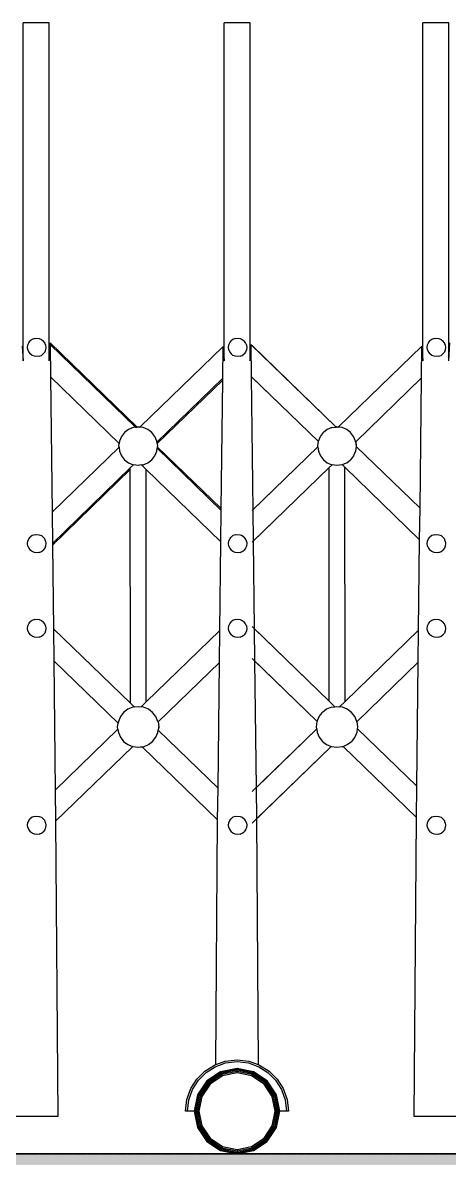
# Model space of a CAD drawing. Extents: x -202236 to 1002404, y -663931 to 1550022.
# Drawn here: x -60052 to -59493, y -351726 to -350237 of the extents above; entities that cross this region are included whole.
import ezdxf

# ---------------------------------------------------------------- set-up
doc = ezdxf.new("R2010")
doc.units = 0
doc.linetypes.add('DOTE', pattern=[2.42, 2, -0.2, 0.02, -0.2])
doc.layers.add('A-AXIS-DOTE', color=14, linetype='DOTE')
doc.layers.add('A-SFCE', color=30, linetype='Continuous')

msp = doc.modelspace()

# ---------------------------------------------------------------- hatches: boundary and pattern name
h = msp.add_hatch()
h.set_pattern_fill('混凝土', color=8, scale=15, angle=-21.69758, style=0, double=1)
h.set_pattern_definition([(50, (-68561.18, -351851.65), (107.589, -9.4128), [11.25, -123.75]), (355, (-68561.18, -351851.65), (-20.8127, 112.8288), [9, -99]), (100.4514, (-68552.21, -351852.44), (86.7764, 103.4159), [9.561, -105.1713]), (46.1842, (-68561.18, -351821.65), (160.0862, -24.8279), [16.875, -185.625]), (96.6356, (-68547.84, -351823.72), (140.1994, 146.1177), [14.3415, -157.757]), (351.1842, (-68561.18, -351821.65), (140.1993, 146.1178), [13.5, -148.5]), (21, (-68546.18, -351829.15), (89.53606, -60.39283), [11.25, -123.75]), (326, (-68546.18, -351829.15), (36.4973, 108.7725), [9, -99]), (71.4514, (-68538.72, -351834.18), (126.0334, 48.3796), [9.561, -105.1713]), (37.5, (-68561.177, -351851.65), (1.82398, 49.93408), [0, -97.8, 0, -100.5, 0, -99.375]), (7.5, (-68561.18, -351851.65), (39.46043, 59.16176), [0, -57.3, 0, -95.55, 0, -37.875]), (327.5, (-68594.627, -351851.65), (80.07337, -3.38323), [0, -37.5, 0, -117, 0, -155.25]), (317.5, (-68609.63, -351851.65), (87.47793, 15.01575), [0, -48.75, 0, -77.7, 0, -110.25])])
h.paths.add_polyline_path([(-55555.67, -351920.63), (-55555.67, -351720.63), (-70458.23, -351720.63), (-70458.23, -351920.63)])

# ---------------------------------------------------------------- linework, layer by layer
at = {"color": 250}
for p, q in [((-60017.48, -350237.03), (-60051.57, -350237.03)), ((-60051.57, -350680.35), (-60051.57, -350237.03)), ((-60017.48, -350680.35), (-60017.48, -350237.03)), ((-59754.11, -350237.03), (-59788.2, -350237.03)), ((-59788.2, -350680.35), (-59788.2, -350237.03)), ((-59754.11, -350680.35), (-59754.11, -350237.03)), ((-59493.37, -350237.03), (-59527.46, -350237.03)), ((-59527.46, -350680.35), (-59527.46, -350237.03)), ((-59493.37, -350680.35), (-59493.37, -350237.03)), ((-60044.11, -350656.84), (-60042.23, -350654.41)), ((-60039.8, -350652.53), (-60042.23, -350654.41)), ((-60036.93, -350651.31), (-60039.8, -350652.53)), ((-60036.93, -350651.31), (-60033.73, -350650.88)), ((-60033.73, -350650.88), (-60030.54, -350651.31)), ((-60030.54, -350651.31), (-60027.67, -350652.53)), ((-60027.67, -350652.53), (-60025.23, -350654.41)), ((-60023.35, -350656.84), (-60025.23, -350654.41)), ((-59780.74, -350656.84), (-59778.86, -350654.41)), ((-59776.43, -350652.53), (-59778.86, -350654.41)), ((-59773.56, -350651.31), (-59776.43, -350652.53)), ((-59773.56, -350651.31), (-59770.36, -350650.88)), ((-59770.36, -350650.88), (-59767.17, -350651.31)), ((-59767.17, -350651.31), (-59764.3, -350652.53)), ((-59764.3, -350652.53), (-59761.86, -350654.41)), ((-59759.98, -350656.84), (-59761.86, -350654.41)), ((-59520.01, -350656.84), (-59518.12, -350654.41)), ((-59515.69, -350652.53), (-59518.12, -350654.41)), ((-59512.82, -350651.31), (-59515.69, -350652.53)), ((-59512.82, -350651.31), (-59509.62, -350650.88)), ((-59509.62, -350650.88), (-59506.43, -350651.31)), ((-59506.43, -350651.31), (-59503.56, -350652.53)), ((-59503.56, -350652.53), (-59501.12, -350654.41)), ((-59499.24, -350656.84), (-59501.12, -350654.41)), ((-60052.81, -350661.12), (-60051.57, -350680.35)), ((-60045.76, -350662.91), (-60045.33, -350659.71)), ((-60045.33, -350666.1), (-60045.76, -350662.91)), ((-60045.33, -350659.71), (-60044.11, -350656.84)), ((-60045.33, -350666.1), (-60044.11, -350668.98)), ((-60044.11, -350668.98), (-60042.23, -350671.41)), ((-60023.35, -350668.98), (-60025.23, -350671.41)), ((-60022.14, -350659.71), (-60023.35, -350656.84)), ((-60022.14, -350666.1), (-60023.35, -350668.98)), ((-60022.14, -350659.71), (-60021.71, -350662.91)), ((-60021.71, -350662.91), (-60022.14, -350666.1)), ((-60017.48, -350680.35), (-60016.29, -350656.87)), ((-60016.29, -350656.87), (-59902.66, -350766.97)), ((-60016.29, -350656.87), (-60016.26, -350659.22)), ((-60016.26, -350659.22), (-59904.33, -350767.68)), ((-60016.26, -350659.22), (-60015.78, -350701.43)), ((-59898.31, -350767.05), (-59789.45, -350661.54)), ((-59789.93, -350703.41), (-59789.45, -350661.54)), ((-59789.45, -350661.54), (-59788.2, -350680.35)), ((-59782.39, -350662.91), (-59781.96, -350659.71)), ((-59781.96, -350666.1), (-59782.39, -350662.91)), ((-59781.96, -350659.71), (-59780.74, -350656.84)), ((-59781.96, -350666.1), (-59780.74, -350668.98)), ((-59780.74, -350668.98), (-59778.86, -350671.41)), ((-59759.98, -350668.98), (-59761.86, -350671.41)), ((-59758.77, -350659.71), (-59759.98, -350656.84)), ((-59758.77, -350666.1), (-59759.98, -350668.98)), ((-59758.77, -350659.71), (-59758.34, -350662.91)), ((-59758.34, -350662.91), (-59758.77, -350666.1)), ((-59754.11, -350680.35), (-59752.89, -350658.93)), ((-59752.89, -350658.93), (-59641.46, -350766.91)), ((-59752.89, -350658.93), (-59752.41, -350701.14)), ((-59751.29, -350660.48), (-59641.46, -350766.91)), ((-59637.94, -350767), (-59528.71, -350661.12)), ((-59637.94, -350767), (-59528.71, -350661.12)), ((-59529.19, -350702.99), (-59528.71, -350661.12)), ((-59528.71, -350661.12), (-59527.46, -350680.35)), ((-59521.65, -350662.91), (-59521.22, -350659.71)), ((-59521.22, -350666.1), (-59521.65, -350662.91)), ((-59521.22, -350659.71), (-59520.01, -350656.84)), ((-59521.22, -350666.1), (-59520.01, -350668.98)), ((-59520.01, -350668.98), (-59518.12, -350671.41)), ((-59499.24, -350668.98), (-59501.12, -350671.41)), ((-59498.03, -350659.71), (-59499.24, -350656.84)), ((-59498.03, -350666.1), (-59499.24, -350668.98)), ((-59498.03, -350659.71), (-59497.6, -350662.91)), ((-59497.6, -350662.91), (-59498.03, -350666.1)), ((-59493.37, -350680.35), (-59492.18, -350656.87)), ((-60039.8, -350673.29), (-60042.23, -350671.41)), ((-60036.93, -350674.5), (-60039.8, -350673.29)), ((-60033.73, -350674.93), (-60036.93, -350674.5)), ((-60030.54, -350674.5), (-60033.73, -350674.93)), ((-60030.54, -350674.5), (-60027.67, -350673.29)), ((-60027.67, -350673.29), (-60025.23, -350671.41)), ((-59776.43, -350673.29), (-59778.86, -350671.41)), ((-59773.56, -350674.5), (-59776.43, -350673.29)), ((-59770.36, -350674.93), (-59773.56, -350674.5)), ((-59767.17, -350674.5), (-59770.36, -350674.93)), ((-59767.17, -350674.5), (-59764.3, -350673.29)), ((-59764.3, -350673.29), (-59761.86, -350671.41)), ((-59515.69, -350673.29), (-59518.12, -350671.41)), ((-59512.82, -350674.5), (-59515.69, -350673.29)), ((-59509.62, -350674.93), (-59512.82, -350674.5)), ((-59506.43, -350674.5), (-59509.62, -350674.93)), ((-59506.43, -350674.5), (-59503.56, -350673.29)), ((-59503.56, -350673.29), (-59501.12, -350671.41)), ((-59925.58, -350788.83), (-60015.78, -350701.43)), ((-60015.78, -350701.43), (-60013.74, -350878.94)), ((-59789.93, -350703.41), (-59876.3, -350787.13)), ((-59789.96, -350705.76), (-59875.96, -350789.12)), ((-59791.89, -350874.31), (-59789.96, -350705.76)), ((-59789.96, -350705.76), (-59789.93, -350703.41)), ((-59664.51, -350786.32), (-59752.41, -350701.14)), ((-59752.41, -350701.14), (-59750.41, -350876.01)), ((-59664.51, -350786.32), (-59751.29, -350702.22)), ((-59529.19, -350702.99), (-59615.55, -350786.7)), ((-59529.19, -350702.99), (-59615.55, -350786.7)), ((-59531.14, -350873.8), (-59529.19, -350702.99)), ((-59918.62, -350774.59), (-59922.57, -350779.69)), ((-59913.52, -350770.65), (-59918.62, -350774.59)), ((-59907.5, -350768.1), (-59913.52, -350770.65)), ((-59904.33, -350767.68), (-59907.5, -350768.1)), ((-59904.33, -350767.68), (-59902.23, -350767.39)), ((-59902.66, -350766.97), (-59900.79, -350766.72)), ((-59902.23, -350767.39), (-59902.66, -350766.97)), ((-59902.23, -350767.39), (-59900.8, -350767.2)), ((-59900.8, -350767.2), (-59898.74, -350767.48)), ((-59900.79, -350766.72), (-59898.31, -350767.05)), ((-59898.74, -350767.48), (-59898.31, -350767.05)), ((-59894.1, -350768.1), (-59898.74, -350767.48)), ((-59888.08, -350770.65), (-59894.1, -350768.1)), ((-59882.98, -350774.59), (-59888.08, -350770.65)), ((-59879.04, -350779.69), (-59882.98, -350774.59)), ((-59661.83, -350779.69), (-59657.89, -350774.59)), ((-59661.83, -350779.69), (-59657.89, -350774.59)), ((-59652.78, -350770.65), (-59657.89, -350774.59)), ((-59652.78, -350770.65), (-59657.89, -350774.59)), ((-59646.76, -350768.1), (-59652.78, -350770.65)), ((-59646.76, -350768.1), (-59652.78, -350770.65)), ((-59646.76, -350768.1), (-59641.02, -350767.33)), ((-59646.76, -350768.1), (-59641.02, -350767.33)), ((-59641.46, -350766.91), (-59640.05, -350766.72)), ((-59641.46, -350766.91), (-59640.05, -350766.72)), ((-59641.46, -350766.91), (-59641.02, -350767.33)), ((-59641.46, -350766.91), (-59641.02, -350767.33)), ((-59641.02, -350767.33), (-59640.06, -350767.2)), ((-59641.02, -350767.33), (-59640.06, -350767.2)), ((-59640.06, -350767.2), (-59638.38, -350767.43)), ((-59640.06, -350767.2), (-59638.38, -350767.43)), ((-59640.05, -350766.72), (-59637.94, -350767)), ((-59640.05, -350766.72), (-59637.94, -350767)), ((-59638.38, -350767.43), (-59637.94, -350767)), ((-59638.38, -350767.43), (-59637.94, -350767)), ((-59633.37, -350768.1), (-59638.38, -350767.43)), ((-59633.37, -350768.1), (-59638.38, -350767.43)), ((-59627.34, -350770.65), (-59633.37, -350768.1)), ((-59627.34, -350770.65), (-59633.37, -350768.1)), ((-59622.24, -350774.59), (-59627.34, -350770.65)), ((-59622.24, -350774.59), (-59627.34, -350770.65)), ((-59618.3, -350779.69), (-59622.24, -350774.59)), ((-59618.3, -350779.69), (-59622.24, -350774.59)), ((-59926, -350791.93), (-59925.58, -350788.83)), ((-59925.97, -350792.13), (-59925.54, -350788.87)), ((-59925.54, -350788.87), (-59925.58, -350788.83)), ((-59925.11, -350785.71), (-59925.54, -350788.87)), ((-59922.57, -350779.69), (-59925.11, -350785.71)), ((-59876.49, -350785.71), (-59879.04, -350779.69)), ((-59876.3, -350787.13), (-59876.49, -350785.71)), ((-59876.3, -350787.13), (-59876.03, -350789.19)), ((-59876.03, -350789.19), (-59875.96, -350789.12)), ((-59876.03, -350789.19), (-59875.62, -350792.21)), ((-59875.96, -350789.12), (-59875.58, -350791.93)), ((-59665.26, -350791.93), (-59664.51, -350786.32)), ((-59665.26, -350791.93), (-59664.51, -350786.32)), ((-59665.24, -350792.13), (-59664.46, -350786.36)), ((-59665.24, -350792.13), (-59664.46, -350786.36)), ((-59664.46, -350786.36), (-59664.51, -350786.32)), ((-59664.46, -350786.36), (-59664.51, -350786.32)), ((-59664.46, -350786.36), (-59664.37, -350785.71)), ((-59664.46, -350786.36), (-59664.37, -350785.71)), ((-59664.37, -350785.71), (-59661.83, -350779.69)), ((-59664.37, -350785.71), (-59661.83, -350779.69)), ((-59615.75, -350785.71), (-59618.3, -350779.69)), ((-59615.75, -350785.71), (-59618.3, -350779.69)), ((-59615.61, -350786.76), (-59615.75, -350785.71)), ((-59615.61, -350786.76), (-59615.75, -350785.71)), ((-59615.55, -350786.7), (-59615.61, -350786.76)), ((-59615.55, -350786.7), (-59615.61, -350786.76)), ((-59615.61, -350786.76), (-59614.88, -350792.21)), ((-59615.61, -350786.76), (-59614.88, -350792.21)), ((-59615.55, -350786.7), (-59614.84, -350791.93)), ((-59615.55, -350786.7), (-59614.84, -350791.93)), ((-60013.74, -350878.94), (-59925.83, -350793.74)), ((-59926.01, -350792.41), (-59925.97, -350792.13)), ((-59925.83, -350793.74), (-59926.01, -350792.41)), ((-59925.97, -350792.13), (-59926, -350791.93)), ((-59925.83, -350793.74), (-59925.11, -350799.11)), ((-59925.11, -350799.11), (-59922.57, -350805.13)), ((-59879.04, -350805.13), (-59876.49, -350799.11)), ((-59876.49, -350799.11), (-59875.96, -350795.17)), ((-59875.69, -350793.11), (-59875.96, -350795.17)), ((-59875.96, -350795.17), (-59791.91, -350876.61)), ((-59875.59, -350792.41), (-59875.69, -350793.11)), ((-59875.69, -350793.11), (-59791.89, -350874.31)), ((-59875.58, -350791.93), (-59875.62, -350792.21)), ((-59875.62, -350792.21), (-59875.59, -350792.41)), ((-59751.29, -350876.87), (-59665.14, -350793.37)), ((-59750.41, -350876.01), (-59665.14, -350793.37)), ((-59665.27, -350792.41), (-59665.24, -350792.13)), ((-59665.27, -350792.41), (-59665.24, -350792.13)), ((-59665.14, -350793.37), (-59665.27, -350792.41)), ((-59665.14, -350793.37), (-59665.27, -350792.41)), ((-59665.24, -350792.13), (-59665.26, -350791.93)), ((-59665.24, -350792.13), (-59665.26, -350791.93)), ((-59665.14, -350793.37), (-59664.37, -350799.11)), ((-59665.14, -350793.37), (-59664.37, -350799.11)), ((-59664.37, -350799.11), (-59661.83, -350805.13)), ((-59664.37, -350799.11), (-59661.83, -350805.13)), ((-59615.75, -350799.11), (-59618.3, -350805.13)), ((-59615.75, -350799.11), (-59618.3, -350805.13)), ((-59614.89, -350792.66), (-59615.75, -350799.11)), ((-59614.89, -350792.66), (-59615.75, -350799.11)), ((-59614.85, -350792.41), (-59614.89, -350792.66)), ((-59614.85, -350792.41), (-59614.89, -350792.66)), ((-59614.89, -350792.66), (-59531.14, -350873.8)), ((-59614.89, -350792.66), (-59531.14, -350873.8)), ((-59614.84, -350791.93), (-59614.88, -350792.21)), ((-59614.84, -350791.93), (-59614.88, -350792.21)), ((-59614.88, -350792.21), (-59614.85, -350792.41)), ((-59614.88, -350792.21), (-59614.85, -350792.41)), ((-59922.57, -350805.13), (-59918.62, -350810.23)), ((-59918.62, -350810.23), (-59913.52, -350814.18)), ((-59913.52, -350814.18), (-59907.5, -350816.72)), ((-59906.91, -350816.8), (-59911.14, -350820.9)), ((-59907.5, -350816.72), (-59906.91, -350816.8)), ((-59900.8, -350817.62), (-59906.91, -350816.8)), ((-59896.47, -350817.04), (-59900.8, -350817.62)), ((-59896.47, -350817.04), (-59894.1, -350816.72)), ((-59890.32, -350823), (-59896.47, -350817.04)), ((-59894.1, -350816.72), (-59888.08, -350814.18)), ((-59888.08, -350814.18), (-59882.98, -350810.23)), ((-59882.98, -350810.23), (-59879.04, -350805.13)), ((-59661.83, -350805.13), (-59657.89, -350810.23)), ((-59661.83, -350805.13), (-59657.89, -350810.23)), ((-59657.89, -350810.23), (-59652.78, -350814.18)), ((-59657.89, -350810.23), (-59652.78, -350814.18)), ((-59652.78, -350814.18), (-59646.76, -350816.72)), ((-59652.78, -350814.18), (-59646.76, -350816.72)), ((-59646.55, -350816.75), (-59650.41, -350820.49)), ((-59646.55, -350816.75), (-59650.41, -350820.49)), ((-59646.76, -350816.72), (-59646.55, -350816.75)), ((-59646.76, -350816.72), (-59646.55, -350816.75)), ((-59640.06, -350817.62), (-59646.55, -350816.75)), ((-59640.06, -350817.62), (-59646.55, -350816.75)), ((-59633.37, -350816.72), (-59640.06, -350817.62)), ((-59633.37, -350816.72), (-59640.06, -350817.62)), ((-59633.37, -350816.72), (-59633.2, -350816.65)), ((-59633.37, -350816.72), (-59633.2, -350816.65)), ((-59633.2, -350816.65), (-59627.34, -350814.18)), ((-59633.2, -350816.65), (-59627.34, -350814.18)), ((-59629.58, -350820.16), (-59633.2, -350816.65)), ((-59629.58, -350820.16), (-59633.2, -350816.65)), ((-59627.34, -350814.18), (-59622.24, -350810.23)), ((-59627.34, -350814.18), (-59622.24, -350810.23)), ((-59618.3, -350805.13), (-59622.24, -350810.23)), ((-59618.3, -350805.13), (-59622.24, -350810.23)), ((-59911.14, -350820.9), (-60013.27, -350919.89)), ((-59911.14, -350823.23), (-60013.25, -350922.2)), ((-59911.14, -350823.23), (-59911.14, -350820.9)), ((-59911.05, -351129.65), (-59911.14, -350823.23)), ((-59890.23, -351127.71), (-59890.32, -350823)), ((-59792.39, -350917.9), (-59890.32, -350823)), ((-59650.41, -350820.49), (-59751.29, -350918.27)), ((-59650.41, -350820.49), (-59749.94, -350916.96)), ((-59650.31, -351126.81), (-59650.41, -350820.49)), ((-59650.31, -351126.81), (-59650.41, -350820.49)), ((-59531.62, -350915.09), (-59629.58, -350820.16)), ((-59629.49, -351127.29), (-59629.58, -350820.16)), ((-59531.62, -350915.09), (-59629.58, -350820.16)), ((-59629.49, -351127.29), (-59629.58, -350820.16)), ((-60013.74, -350878.94), (-60013.27, -350919.89)), ((-59792.39, -350917.9), (-59791.91, -350876.61)), ((-59791.91, -350876.61), (-59791.89, -350874.31)), ((-59750.41, -350876.01), (-59749.94, -350916.96)), ((-59531.62, -350915.09), (-59531.14, -350873.8)), ((-60036.93, -350908.57), (-60039.8, -350909.78)), ((-60036.93, -350908.57), (-60033.73, -350908.14)), ((-60033.73, -350908.14), (-60030.54, -350908.57)), ((-60030.54, -350908.57), (-60027.67, -350909.78)), ((-59773.56, -350908.57), (-59776.43, -350909.78)), ((-59773.56, -350908.57), (-59770.36, -350908.14)), ((-59770.36, -350908.14), (-59767.17, -350908.57)), ((-59767.17, -350908.57), (-59764.3, -350909.78)), ((-59512.82, -350908.57), (-59515.69, -350909.78)), ((-59512.82, -350908.57), (-59509.62, -350908.14)), ((-59509.62, -350908.14), (-59506.43, -350908.57)), ((-59506.43, -350908.57), (-59503.56, -350909.78)), ((-60045.76, -350920.16), (-60045.33, -350916.97)), ((-60045.33, -350923.36), (-60045.76, -350920.16)), ((-60045.33, -350916.97), (-60044.11, -350914.09)), ((-60045.33, -350923.36), (-60044.11, -350926.23)), ((-60044.11, -350914.09), (-60042.23, -350911.66)), ((-60039.8, -350909.78), (-60042.23, -350911.66)), ((-60027.67, -350909.78), (-60025.23, -350911.66)), ((-60023.35, -350914.09), (-60025.23, -350911.66)), ((-60022.14, -350916.97), (-60023.35, -350914.09)), ((-60022.14, -350923.36), (-60023.35, -350926.23)), ((-60022.14, -350916.97), (-60021.71, -350920.16)), ((-60021.71, -350920.16), (-60022.14, -350923.36)), ((-60013.27, -350919.89), (-60013.25, -350922.2)), ((-60013.25, -350922.2), (-60011.99, -351031.84)), ((-59793.72, -351034.17), (-59792.39, -350917.9)), ((-59782.39, -350920.16), (-59781.96, -350916.97)), ((-59781.96, -350923.36), (-59782.39, -350920.16)), ((-59781.96, -350916.97), (-59780.74, -350914.09)), ((-59781.96, -350923.36), (-59780.74, -350926.23)), ((-59780.74, -350914.09), (-59778.86, -350911.66)), ((-59776.43, -350909.78), (-59778.86, -350911.66)), ((-59764.3, -350909.78), (-59761.86, -350911.66)), ((-59759.98, -350914.09), (-59761.86, -350911.66)), ((-59758.77, -350916.97), (-59759.98, -350914.09)), ((-59758.77, -350923.36), (-59759.98, -350926.23)), ((-59758.77, -350916.97), (-59758.34, -350920.16)), ((-59758.34, -350920.16), (-59758.77, -350923.36)), ((-59749.94, -350916.96), (-59748.62, -351031.55)), ((-59532.98, -351033.75), (-59531.62, -350915.09)), ((-59521.65, -350920.16), (-59521.22, -350916.97)), ((-59521.22, -350923.36), (-59521.65, -350920.16)), ((-59521.22, -350916.97), (-59520.01, -350914.09)), ((-59521.22, -350923.36), (-59520.01, -350926.23)), ((-59520.01, -350914.09), (-59518.12, -350911.66)), ((-59515.69, -350909.78), (-59518.12, -350911.66)), ((-59503.56, -350909.78), (-59501.12, -350911.66)), ((-59499.24, -350914.09), (-59501.12, -350911.66)), ((-59498.03, -350916.97), (-59499.24, -350914.09)), ((-59498.03, -350923.36), (-59499.24, -350926.23)), ((-59498.03, -350916.97), (-59497.6, -350920.16)), ((-59497.6, -350920.16), (-59498.03, -350923.36)), ((-60044.11, -350926.23), (-60042.23, -350928.66)), ((-60039.8, -350930.54), (-60042.23, -350928.66)), ((-60036.93, -350931.76), (-60039.8, -350930.54)), ((-60033.73, -350932.19), (-60036.93, -350931.76)), ((-60030.54, -350931.76), (-60033.73, -350932.19)), ((-60030.54, -350931.76), (-60027.67, -350930.54)), ((-60027.67, -350930.54), (-60025.23, -350928.66)), ((-60023.35, -350926.23), (-60025.23, -350928.66)), ((-59780.74, -350926.23), (-59778.86, -350928.66)), ((-59776.43, -350930.54), (-59778.86, -350928.66)), ((-59773.56, -350931.76), (-59776.43, -350930.54)), ((-59770.36, -350932.19), (-59773.56, -350931.76)), ((-59767.17, -350931.76), (-59770.36, -350932.19)), ((-59767.17, -350931.76), (-59764.3, -350930.54)), ((-59764.3, -350930.54), (-59761.86, -350928.66)), ((-59759.98, -350926.23), (-59761.86, -350928.66)), ((-59520.01, -350926.23), (-59518.12, -350928.66)), ((-59515.69, -350930.54), (-59518.12, -350928.66)), ((-59512.82, -350931.76), (-59515.69, -350930.54)), ((-59509.62, -350932.19), (-59512.82, -350931.76)), ((-59506.43, -350931.76), (-59509.62, -350932.19)), ((-59506.43, -350931.76), (-59503.56, -350930.54)), ((-59503.56, -350930.54), (-59501.12, -350928.66)), ((-59499.24, -350926.23), (-59501.12, -350928.66)), ((-60045.33, -351028.2), (-60044.11, -351025.33)), ((-60044.11, -351025.33), (-60042.23, -351022.89)), ((-60039.8, -351021.01), (-60042.23, -351022.89)), ((-60036.93, -351019.8), (-60039.8, -351021.01)), ((-60036.93, -351019.8), (-60033.73, -351019.37)), ((-60033.73, -351019.37), (-60030.54, -351019.8)), ((-60030.54, -351019.8), (-60027.67, -351021.01)), ((-60027.67, -351021.01), (-60025.23, -351022.89)), ((-60023.35, -351025.33), (-60025.23, -351022.89)), ((-60022.14, -351028.2), (-60023.35, -351025.33)), ((-59781.96, -351028.2), (-59780.74, -351025.33)), ((-59780.74, -351025.33), (-59778.86, -351022.89)), ((-59776.43, -351021.01), (-59778.86, -351022.89)), ((-59773.56, -351019.8), (-59776.43, -351021.01)), ((-59773.56, -351019.8), (-59770.36, -351019.37)), ((-59770.36, -351019.37), (-59767.17, -351019.8)), ((-59767.17, -351019.8), (-59764.3, -351021.01)), ((-59764.3, -351021.01), (-59761.86, -351022.89)), ((-59759.98, -351025.33), (-59761.86, -351022.89)), ((-59758.77, -351028.2), (-59759.98, -351025.33)), ((-59521.22, -351028.2), (-59520.01, -351025.33)), ((-59520.01, -351025.33), (-59518.12, -351022.89)), ((-59515.69, -351021.01), (-59518.12, -351022.89)), ((-59512.82, -351019.8), (-59515.69, -351021.01)), ((-59512.82, -351019.8), (-59509.62, -351019.37)), ((-59509.62, -351019.37), (-59506.43, -351019.8)), ((-59506.43, -351019.8), (-59503.56, -351021.01)), ((-59503.56, -351021.01), (-59501.12, -351022.89)), ((-59499.24, -351025.33), (-59501.12, -351022.89)), ((-59498.03, -351028.2), (-59499.24, -351025.33)), ((-60045.76, -351031.39), (-60045.33, -351028.2)), ((-60045.33, -351034.59), (-60045.76, -351031.39)), ((-60045.33, -351034.59), (-60044.11, -351037.46)), ((-60044.11, -351037.46), (-60042.23, -351039.89)), ((-60039.8, -351041.78), (-60042.23, -351039.89)), ((-60036.93, -351042.99), (-60039.8, -351041.78)), ((-60030.54, -351042.99), (-60027.67, -351041.78)), ((-60027.67, -351041.78), (-60025.23, -351039.89)), ((-60023.35, -351037.46), (-60025.23, -351039.89)), ((-60022.14, -351034.59), (-60023.35, -351037.46)), ((-60022.14, -351028.2), (-60021.71, -351031.39)), ((-60021.71, -351031.39), (-60022.14, -351034.59)), ((-60011.99, -351031.84), (-59911.05, -351129.65)), ((-60011.99, -351031.84), (-60011.51, -351074.05)), ((-59890.23, -351127.71), (-59793.72, -351034.17)), ((-59794.2, -351076.04), (-59793.72, -351034.17)), ((-59782.39, -351031.39), (-59781.96, -351028.2)), ((-59781.96, -351034.59), (-59782.39, -351031.39)), ((-59781.96, -351034.59), (-59780.74, -351037.46)), ((-59780.74, -351037.46), (-59778.86, -351039.89)), ((-59776.43, -351041.78), (-59778.86, -351039.89)), ((-59773.56, -351042.99), (-59776.43, -351041.78)), ((-59767.17, -351042.99), (-59764.3, -351041.78)), ((-59764.3, -351041.78), (-59761.86, -351039.89)), ((-59759.98, -351037.46), (-59761.86, -351039.89)), ((-59758.77, -351034.59), (-59759.98, -351037.46)), ((-59758.77, -351028.2), (-59758.34, -351031.39)), ((-59758.34, -351031.39), (-59758.77, -351034.59)), ((-59751.29, -351028.96), (-59650.31, -351126.81)), ((-59748.62, -351031.55), (-59650.31, -351126.81)), ((-59748.62, -351031.55), (-59748.14, -351073.76)), ((-59629.49, -351127.29), (-59532.98, -351033.75)), ((-59629.49, -351127.29), (-59532.98, -351033.75)), ((-59533.46, -351075.62), (-59532.98, -351033.75)), ((-59521.65, -351031.39), (-59521.22, -351028.2)), ((-59521.22, -351034.59), (-59521.65, -351031.39)), ((-59521.22, -351034.59), (-59520.01, -351037.46)), ((-59520.01, -351037.46), (-59518.12, -351039.89)), ((-59515.69, -351041.78), (-59518.12, -351039.89)), ((-59512.82, -351042.99), (-59515.69, -351041.78)), ((-59506.43, -351042.99), (-59503.56, -351041.78)), ((-59503.56, -351041.78), (-59501.12, -351039.89)), ((-59499.24, -351037.46), (-59501.12, -351039.89)), ((-59498.03, -351034.59), (-59499.24, -351037.46)), ((-59498.03, -351028.2), (-59497.6, -351031.39)), ((-59497.6, -351031.39), (-59498.03, -351034.59)), ((-60033.73, -351043.42), (-60036.93, -351042.99)), ((-60030.54, -351042.99), (-60033.73, -351043.42)), ((-59770.36, -351043.42), (-59773.56, -351042.99)), ((-59767.17, -351042.99), (-59770.36, -351043.42)), ((-59509.62, -351043.42), (-59512.82, -351042.99)), ((-59506.43, -351042.99), (-59509.62, -351043.42)), ((-59665.97, -351153.38), (-59751.29, -351070.71)), ((-59927.07, -351155.88), (-60011.51, -351074.05)), ((-60011.51, -351074.05), (-60009.56, -351243.38)), ((-59794.2, -351076.04), (-59874.77, -351154.13)), ((-59796.09, -351241.05), (-59794.2, -351076.04)), ((-59665.97, -351153.38), (-59748.14, -351073.76)), ((-59748.14, -351073.76), (-59746.23, -351240.45)), ((-59533.46, -351075.62), (-59614.08, -351153.76)), ((-59533.46, -351075.62), (-59614.08, -351153.76)), ((-59535.32, -351238.24), (-59533.46, -351075.62)), ((-59911.05, -351129.65), (-59906.13, -351134.42)), ((-59896.95, -351134.22), (-59890.23, -351127.71)), ((-59650.31, -351126.81), (-59642.82, -351134.08)), ((-59650.31, -351126.81), (-59642.82, -351134.08)), ((-59629.49, -351127.29), (-59636.59, -351134.17)), ((-59629.49, -351127.29), (-59636.59, -351134.17)), ((-59924.03, -351147.04), (-59926.74, -351153.46)), ((-59919.82, -351141.59), (-59924.03, -351147.04)), ((-59914.37, -351137.38), (-59919.82, -351141.59)), ((-59907.95, -351134.67), (-59914.37, -351137.38)), ((-59906.13, -351134.42), (-59907.95, -351134.67)), ((-59906.13, -351134.42), (-59900.8, -351133.71)), ((-59900.8, -351133.71), (-59896.95, -351134.22)), ((-59893.65, -351134.67), (-59896.95, -351134.22)), ((-59887.23, -351137.38), (-59893.65, -351134.67)), ((-59881.78, -351141.59), (-59887.23, -351137.38)), ((-59877.57, -351147.04), (-59881.78, -351141.59)), ((-59874.86, -351153.46), (-59877.57, -351147.04)), ((-59665.97, -351153.38), (-59663.29, -351147.04)), ((-59665.97, -351153.38), (-59663.29, -351147.04)), ((-59663.29, -351147.04), (-59659.08, -351141.59)), ((-59663.29, -351147.04), (-59659.08, -351141.59)), ((-59653.63, -351137.38), (-59659.08, -351141.59)), ((-59653.63, -351137.38), (-59659.08, -351141.59)), ((-59647.21, -351134.67), (-59653.63, -351137.38)), ((-59647.21, -351134.67), (-59653.63, -351137.38)), ((-59647.21, -351134.67), (-59642.82, -351134.08)), ((-59647.21, -351134.67), (-59642.82, -351134.08)), ((-59642.82, -351134.08), (-59640.06, -351133.71)), ((-59642.82, -351134.08), (-59640.06, -351133.71)), ((-59640.06, -351133.71), (-59636.59, -351134.17)), ((-59640.06, -351133.71), (-59636.59, -351134.17)), ((-59632.91, -351134.67), (-59636.59, -351134.17)), ((-59632.91, -351134.67), (-59636.59, -351134.17)), ((-59626.49, -351137.38), (-59632.91, -351134.67)), ((-59626.49, -351137.38), (-59632.91, -351134.67)), ((-59621.04, -351141.59), (-59626.49, -351137.38)), ((-59621.04, -351141.59), (-59626.49, -351137.38)), ((-59616.83, -351147.04), (-59621.04, -351141.59)), ((-59616.83, -351147.04), (-59621.04, -351141.59)), ((-59614.12, -351153.46), (-59616.83, -351147.04)), ((-59614.12, -351153.46), (-59616.83, -351147.04)), ((-59927.7, -351160.61), (-59927.07, -351155.88)), ((-59927.68, -351160.76), (-59927.7, -351160.61)), ((-59927.7, -351160.92), (-59927.68, -351160.76)), ((-59927.33, -351163.67), (-59927.7, -351160.92)), ((-59927.3, -351163.64), (-59927.68, -351160.76)), ((-59926.74, -351153.46), (-59927.07, -351155.88)), ((-59874.77, -351154.13), (-59874.86, -351153.46)), ((-59874.77, -351154.13), (-59873.89, -351160.61)), ((-59873.91, -351160.76), (-59874.5, -351165.08)), ((-59873.89, -351160.92), (-59874.46, -351165.11)), ((-59873.89, -351160.61), (-59873.91, -351160.76)), ((-59873.91, -351160.76), (-59873.89, -351160.92)), ((-59666.97, -351160.61), (-59666, -351153.46)), ((-59666.97, -351160.61), (-59666, -351153.46)), ((-59666.94, -351160.76), (-59666.97, -351160.61)), ((-59666.94, -351160.76), (-59666.97, -351160.61)), ((-59666.97, -351160.92), (-59666.94, -351160.76)), ((-59666.97, -351160.92), (-59666.94, -351160.76)), ((-59666.64, -351163.31), (-59666.97, -351160.92)), ((-59666.64, -351163.31), (-59666.97, -351160.92)), ((-59666.61, -351163.27), (-59666.94, -351160.76)), ((-59666.61, -351163.27), (-59666.94, -351160.76)), ((-59666, -351153.46), (-59665.97, -351153.38)), ((-59666, -351153.46), (-59665.97, -351153.38)), ((-59614.08, -351153.76), (-59614.12, -351153.46)), ((-59614.08, -351153.76), (-59614.12, -351153.46)), ((-59614.08, -351153.76), (-59613.16, -351160.61)), ((-59614.08, -351153.76), (-59613.16, -351160.61)), ((-59613.18, -351160.76), (-59613.42, -351162.56)), ((-59613.18, -351160.76), (-59613.42, -351162.56)), ((-59613.16, -351160.92), (-59613.38, -351162.6)), ((-59613.16, -351160.92), (-59613.38, -351162.6)), ((-59613.16, -351160.61), (-59613.18, -351160.76)), ((-59613.16, -351160.61), (-59613.18, -351160.76)), ((-59613.18, -351160.76), (-59613.16, -351160.92)), ((-59613.18, -351160.76), (-59613.16, -351160.92)), ((-60009.56, -351243.38), (-59927.33, -351163.67)), ((-59927.33, -351163.67), (-59927.3, -351163.64)), ((-59927.3, -351163.64), (-59926.74, -351167.76)), ((-59926.74, -351167.76), (-59924.03, -351174.18)), ((-59924.03, -351174.18), (-59919.82, -351179.63)), ((-59881.78, -351179.63), (-59877.57, -351174.18)), ((-59877.57, -351174.18), (-59874.86, -351167.76)), ((-59874.86, -351167.76), (-59874.5, -351165.08)), ((-59874.5, -351165.08), (-59874.46, -351165.11)), ((-59874.46, -351165.11), (-59796.09, -351241.05)), ((-59751.29, -351245.35), (-59666.64, -351163.31)), ((-59746.23, -351240.45), (-59666.64, -351163.31)), ((-59666.64, -351163.31), (-59666.61, -351163.27)), ((-59666.64, -351163.31), (-59666.61, -351163.27)), ((-59666.61, -351163.27), (-59666, -351167.76)), ((-59666.61, -351163.27), (-59666, -351167.76)), ((-59666, -351167.76), (-59663.29, -351174.18)), ((-59666, -351167.76), (-59663.29, -351174.18)), ((-59663.29, -351174.18), (-59659.08, -351179.63)), ((-59663.29, -351174.18), (-59659.08, -351179.63)), ((-59616.83, -351174.18), (-59621.04, -351179.63)), ((-59616.83, -351174.18), (-59621.04, -351179.63)), ((-59614.12, -351167.76), (-59616.83, -351174.18)), ((-59614.12, -351167.76), (-59616.83, -351174.18)), ((-59613.42, -351162.56), (-59614.12, -351167.76)), ((-59613.42, -351162.56), (-59614.12, -351167.76)), ((-59613.42, -351162.56), (-59613.38, -351162.6)), ((-59613.42, -351162.56), (-59613.38, -351162.6)), ((-59613.38, -351162.6), (-59535.32, -351238.24)), ((-59613.38, -351162.6), (-59535.32, -351238.24)), ((-59908.36, -351186.69), (-60009.09, -351284.33)), ((-59919.82, -351179.63), (-59914.37, -351183.84)), ((-59914.37, -351183.84), (-59908.14, -351186.47)), ((-59908.14, -351186.47), (-59908.36, -351186.69)), ((-59907.95, -351186.86), (-59908.36, -351186.69)), ((-59907.95, -351186.55), (-59908.14, -351186.47)), ((-59900.8, -351187.52), (-59907.95, -351186.55)), ((-59900.8, -351187.82), (-59907.95, -351186.86)), ((-59895.19, -351186.76), (-59900.8, -351187.52)), ((-59894.91, -351187.03), (-59900.8, -351187.82)), ((-59895.19, -351186.76), (-59893.65, -351186.55)), ((-59894.91, -351187.03), (-59895.19, -351186.76)), ((-59796.57, -351282.33), (-59894.91, -351187.03)), ((-59893.65, -351186.55), (-59887.23, -351183.84)), ((-59887.23, -351183.84), (-59881.78, -351179.63)), ((-59647.92, -351186.56), (-59751.29, -351286.76)), ((-59647.92, -351186.56), (-59745.76, -351281.4)), ((-59659.08, -351179.63), (-59653.63, -351183.84)), ((-59659.08, -351179.63), (-59653.63, -351183.84)), ((-59653.63, -351183.84), (-59647.7, -351186.35)), ((-59653.63, -351183.84), (-59647.7, -351186.35)), ((-59647.7, -351186.35), (-59647.92, -351186.56)), ((-59647.7, -351186.35), (-59647.92, -351186.56)), ((-59647.21, -351186.86), (-59647.92, -351186.56)), ((-59647.21, -351186.86), (-59647.92, -351186.56)), ((-59647.21, -351186.55), (-59647.7, -351186.35)), ((-59647.21, -351186.55), (-59647.7, -351186.35)), ((-59640.06, -351187.52), (-59647.21, -351186.55)), ((-59640.06, -351187.52), (-59647.21, -351186.55)), ((-59640.06, -351187.82), (-59647.21, -351186.86)), ((-59640.06, -351187.82), (-59647.21, -351186.86)), ((-59632.91, -351186.55), (-59640.06, -351187.52)), ((-59632.91, -351186.55), (-59640.06, -351187.52)), ((-59632.91, -351186.86), (-59640.06, -351187.82)), ((-59632.91, -351186.86), (-59640.06, -351187.82)), ((-59632.91, -351186.55), (-59632.1, -351186.21)), ((-59632.91, -351186.55), (-59632.1, -351186.21)), ((-59632.91, -351186.86), (-59631.87, -351186.42)), ((-59632.91, -351186.86), (-59631.87, -351186.42)), ((-59632.1, -351186.21), (-59626.49, -351183.84)), ((-59632.1, -351186.21), (-59626.49, -351183.84)), ((-59631.87, -351186.42), (-59632.1, -351186.21)), ((-59631.87, -351186.42), (-59632.1, -351186.21)), ((-59535.79, -351279.52), (-59631.87, -351186.42)), ((-59535.79, -351279.52), (-59631.87, -351186.42)), ((-59626.49, -351183.84), (-59621.04, -351179.63)), ((-59626.49, -351183.84), (-59621.04, -351179.63)), ((-60009.56, -351243.38), (-60009.09, -351284.33)), ((-59796.57, -351282.33), (-59796.09, -351241.05)), ((-59746.23, -351240.45), (-59745.76, -351281.4)), ((-59535.79, -351279.52), (-59535.32, -351238.24)), ((-60044.11, -351283.48), (-60042.23, -351281.05)), ((-60039.8, -351279.17), (-60042.23, -351281.05)), ((-60036.93, -351277.95), (-60039.8, -351279.17)), ((-60036.93, -351277.95), (-60033.73, -351277.52)), ((-60033.73, -351277.52), (-60030.54, -351277.95)), ((-60030.54, -351277.95), (-60027.67, -351279.17)), ((-60027.67, -351279.17), (-60025.23, -351281.05)), ((-60023.35, -351283.48), (-60025.23, -351281.05)), ((-59780.74, -351283.48), (-59778.86, -351281.05)), ((-59776.43, -351279.17), (-59778.86, -351281.05)), ((-59773.56, -351277.95), (-59776.43, -351279.17)), ((-59773.56, -351277.95), (-59770.36, -351277.52)), ((-59770.36, -351277.52), (-59767.17, -351277.95)), ((-59767.17, -351277.95), (-59764.3, -351279.17)), ((-59764.3, -351279.17), (-59761.86, -351281.05)), ((-59759.98, -351283.48), (-59761.86, -351281.05)), ((-59538.83, -351671.58), (-59535.79, -351279.52)), ((-59520.01, -351283.48), (-59518.12, -351281.05)), ((-59515.69, -351279.17), (-59518.12, -351281.05)), ((-59512.82, -351277.95), (-59515.69, -351279.17)), ((-59512.82, -351277.95), (-59509.62, -351277.52)), ((-59509.62, -351277.52), (-59506.43, -351277.95)), ((-59506.43, -351277.95), (-59503.56, -351279.17)), ((-59503.56, -351279.17), (-59501.12, -351281.05)), ((-59499.24, -351283.48), (-59501.12, -351281.05)), ((-60045.76, -351289.55), (-60045.33, -351286.35)), ((-60045.33, -351292.74), (-60045.76, -351289.55)), ((-60045.33, -351286.35), (-60044.11, -351283.48)), ((-60045.33, -351292.74), (-60044.11, -351295.62)), ((-60044.11, -351295.62), (-60042.23, -351298.05)), ((-60023.35, -351295.62), (-60025.23, -351298.05)), ((-60022.14, -351286.35), (-60023.35, -351283.48)), ((-60022.14, -351292.74), (-60023.35, -351295.62)), ((-60022.14, -351286.35), (-60021.71, -351289.55)), ((-60021.71, -351289.55), (-60022.14, -351292.74)), ((-60009.09, -351284.33), (-60006.12, -351671.58)), ((-59798.78, -351603.33), (-59796.57, -351282.33)), ((-59782.39, -351289.55), (-59781.96, -351286.35)), ((-59781.96, -351292.74), (-59782.39, -351289.55)), ((-59781.96, -351286.35), (-59780.74, -351283.48)), ((-59781.96, -351292.74), (-59780.74, -351295.62)), ((-59780.74, -351295.62), (-59778.86, -351298.05)), ((-59759.98, -351295.62), (-59761.86, -351298.05)), ((-59758.77, -351286.35), (-59759.98, -351283.48)), ((-59758.77, -351292.74), (-59759.98, -351295.62)), ((-59758.77, -351286.35), (-59758.34, -351289.55)), ((-59758.34, -351289.55), (-59758.77, -351292.74)), ((-59745.76, -351281.4), (-59743.53, -351603.33)), ((-59521.65, -351289.55), (-59521.22, -351286.35)), ((-59521.22, -351292.74), (-59521.65, -351289.55)), ((-59521.22, -351286.35), (-59520.01, -351283.48)), ((-59521.22, -351292.74), (-59520.01, -351295.62)), ((-59520.01, -351295.62), (-59518.12, -351298.05)), ((-59499.24, -351295.62), (-59501.12, -351298.05)), ((-59498.03, -351286.35), (-59499.24, -351283.48)), ((-59498.03, -351292.74), (-59499.24, -351295.62)), ((-59498.03, -351286.35), (-59497.6, -351289.55)), ((-59497.6, -351289.55), (-59498.03, -351292.74)), ((-60039.8, -351299.93), (-60042.23, -351298.05)), ((-60036.93, -351301.14), (-60039.8, -351299.93)), ((-60033.73, -351301.57), (-60036.93, -351301.14)), ((-60030.54, -351301.14), (-60033.73, -351301.57)), ((-60030.54, -351301.14), (-60027.67, -351299.93)), ((-60027.67, -351299.93), (-60025.23, -351298.05)), ((-59776.43, -351299.93), (-59778.86, -351298.05)), ((-59773.56, -351301.14), (-59776.43, -351299.93)), ((-59770.36, -351301.57), (-59773.56, -351301.14)), ((-59767.17, -351301.14), (-59770.36, -351301.57)), ((-59767.17, -351301.14), (-59764.3, -351299.93)), ((-59764.3, -351299.93), (-59761.86, -351298.05)), ((-59515.69, -351299.93), (-59518.12, -351298.05)), ((-59512.82, -351301.14), (-59515.69, -351299.93)), ((-59509.62, -351301.57), (-59512.82, -351301.14)), ((-59506.43, -351301.14), (-59509.62, -351301.57)), ((-59506.43, -351301.14), (-59503.56, -351299.93)), ((-59503.56, -351299.93), (-59501.12, -351298.05)), ((-59813.3, -351612.01), (-59800.79, -351604.05)), ((-59811.77, -351613.93), (-59799.71, -351606.26)), ((-59800.79, -351604.05), (-59798.78, -351603.33)), ((-59799.71, -351606.26), (-59786.04, -351601.37)), ((-59798.78, -351603.33), (-59786.6, -351598.97)), ((-59771.16, -351608.56), (-59792.6, -351612.82)), ((-59771.16, -351608.85), (-59792.49, -351613.09)), ((-59786.6, -351598.97), (-59771.16, -351597.19)), ((-59786.04, -351601.37), (-59771.16, -351599.65)), ((-59771.16, -351597.19), (-59755.71, -351598.97)), ((-59771.16, -351599.65), (-59756.27, -351601.37)), ((-59749.71, -351612.82), (-59771.16, -351608.56)), ((-59771.16, -351608.85), (-59771.16, -351608.56)), ((-59749.82, -351613.09), (-59771.16, -351608.85)), ((-59771.16, -351609.7), (-59771.16, -351608.85)), ((-59756.27, -351601.37), (-59742.6, -351606.26)), ((-59755.71, -351598.97), (-59743.53, -351603.33)), ((-59743.53, -351603.33), (-59741.53, -351604.05)), ((-59742.6, -351606.26), (-59730.54, -351613.93)), ((-59741.53, -351604.05), (-59729.01, -351612.01)), ((-59831.71, -351634.97), (-59823.74, -351622.45)), ((-59823.74, -351622.45), (-59813.3, -351612.01)), ((-59821.83, -351624), (-59811.77, -351613.93)), ((-59792.6, -351612.82), (-59810.78, -351624.97)), ((-59792.49, -351613.09), (-59810.57, -351625.18)), ((-59792.16, -351613.88), (-59809.97, -351625.78)), ((-59791.66, -351615.1), (-59809.04, -351626.71)), ((-59791.02, -351616.64), (-59807.86, -351627.89)), ((-59790.31, -351618.35), (-59806.55, -351629.2)), ((-59792.49, -351613.09), (-59792.6, -351612.82)), ((-59792.16, -351613.88), (-59792.49, -351613.09)), ((-59771.16, -351609.7), (-59792.16, -351613.88)), ((-59791.66, -351615.1), (-59792.16, -351613.88)), ((-59771.16, -351611.02), (-59791.66, -351615.1)), ((-59791.02, -351616.64), (-59791.66, -351615.1)), ((-59771.16, -351612.69), (-59791.02, -351616.64)), ((-59790.31, -351618.35), (-59791.02, -351616.64)), ((-59771.16, -351614.53), (-59790.31, -351618.35)), ((-59750.15, -351613.88), (-59771.16, -351609.7)), ((-59771.16, -351611.02), (-59771.16, -351609.7)), ((-59750.65, -351615.1), (-59771.16, -351611.02)), ((-59771.16, -351612.69), (-59771.16, -351611.02)), ((-59751.29, -351616.64), (-59771.16, -351612.69)), ((-59771.16, -351614.53), (-59771.16, -351612.69)), ((-59752, -351618.35), (-59771.16, -351614.53)), ((-59752, -351618.35), (-59751.29, -351616.64)), ((-59735.76, -351629.2), (-59752, -351618.35)), ((-59751.29, -351616.64), (-59750.65, -351615.1)), ((-59734.45, -351627.89), (-59751.29, -351616.64)), ((-59750.65, -351615.1), (-59750.15, -351613.88)), ((-59733.27, -351626.71), (-59750.65, -351615.1)), ((-59750.15, -351613.88), (-59749.82, -351613.09)), ((-59732.34, -351625.78), (-59750.15, -351613.88)), ((-59749.82, -351613.09), (-59749.71, -351612.82)), ((-59731.74, -351625.18), (-59749.82, -351613.09)), ((-59731.53, -351624.97), (-59749.71, -351612.82)), ((-59730.54, -351613.93), (-59720.48, -351624)), ((-59729.01, -351612.01), (-59718.57, -351622.45)), ((-59718.57, -351622.45), (-59710.61, -351634.97)), ((-59836.78, -351649.15), (-59831.71, -351634.97)), ((-59834.39, -351649.73), (-59829.5, -351636.06)), ((-59829.5, -351636.06), (-59821.83, -351624)), ((-59810.78, -351624.97), (-59822.93, -351643.15)), ((-59810.57, -351625.18), (-59822.66, -351643.26)), ((-59809.97, -351625.78), (-59821.87, -351643.59)), ((-59809.04, -351626.71), (-59820.65, -351644.09)), ((-59807.86, -351627.89), (-59819.11, -351644.73)), ((-59806.55, -351629.2), (-59817.41, -351645.44)), ((-59810.57, -351625.18), (-59810.78, -351624.97)), ((-59809.97, -351625.78), (-59810.57, -351625.18)), ((-59809.04, -351626.71), (-59809.97, -351625.78)), ((-59807.86, -351627.89), (-59809.04, -351626.71)), ((-59806.55, -351629.2), (-59807.86, -351627.89)), ((-59735.76, -351629.2), (-59734.45, -351627.89)), ((-59724.91, -351645.44), (-59735.76, -351629.2)), ((-59734.45, -351627.89), (-59733.27, -351626.71)), ((-59723.2, -351644.73), (-59734.45, -351627.89)), ((-59733.27, -351626.71), (-59732.34, -351625.78)), ((-59721.66, -351644.09), (-59733.27, -351626.71)), ((-59732.34, -351625.78), (-59731.74, -351625.18)), ((-59720.44, -351643.59), (-59732.34, -351625.78)), ((-59731.74, -351625.18), (-59731.53, -351624.97)), ((-59719.65, -351643.26), (-59731.74, -351625.18)), ((-59719.38, -351643.15), (-59731.53, -351624.97)), ((-59720.48, -351624), (-59712.81, -351636.06)), ((-59712.81, -351636.06), (-59707.93, -351649.73)), ((-59710.61, -351634.97), (-59705.53, -351649.15)), ((-59838.56, -351664.6), (-59836.78, -351649.15)), ((-59836.1, -351664.6), (-59834.39, -351649.73)), ((-59822.93, -351643.15), (-59827.19, -351664.6)), ((-59822.66, -351643.26), (-59826.9, -351664.6)), ((-59821.87, -351643.59), (-59826.05, -351664.6)), ((-59820.65, -351644.09), (-59824.73, -351664.6)), ((-59819.11, -351644.73), (-59823.06, -351664.6)), ((-59822.66, -351643.26), (-59822.93, -351643.15)), ((-59821.87, -351643.59), (-59822.66, -351643.26)), ((-59820.65, -351644.09), (-59821.87, -351643.59)), ((-59817.41, -351645.44), (-59821.22, -351664.6)), ((-59819.11, -351644.73), (-59820.65, -351644.09)), ((-59817.41, -351645.44), (-59819.11, -351644.73)), ((-59724.91, -351645.44), (-59723.2, -351644.73)), ((-59721.09, -351664.6), (-59724.91, -351645.44)), ((-59723.2, -351644.73), (-59721.66, -351644.09)), ((-59719.25, -351664.6), (-59723.2, -351644.73)), ((-59721.66, -351644.09), (-59720.44, -351643.59)), ((-59717.58, -351664.6), (-59721.66, -351644.09)), ((-59720.44, -351643.59), (-59719.65, -351643.26)), ((-59716.26, -351664.6), (-59720.44, -351643.59)), ((-59719.65, -351643.26), (-59719.38, -351643.15)), ((-59715.41, -351664.6), (-59719.65, -351643.26)), ((-59715.12, -351664.6), (-59719.38, -351643.15)), ((-59707.93, -351649.73), (-59706.21, -351664.6)), ((-59705.53, -351649.15), (-59703.75, -351664.6)), ((-59836.1, -351664.6), (-59838.56, -351664.6)), ((-59827.19, -351664.6), (-59836.1, -351664.6)), ((-59827.19, -351664.6), (-59822.93, -351686.04)), ((-59827.19, -351664.6), (-59826.9, -351664.6)), ((-59826.9, -351664.6), (-59822.66, -351685.93)), ((-59826.9, -351664.6), (-59826.05, -351664.6)), ((-59826.05, -351664.6), (-59821.87, -351685.6)), ((-59826.05, -351664.6), (-59824.73, -351664.6)), ((-59824.73, -351664.6), (-59820.65, -351685.1)), ((-59824.73, -351664.6), (-59823.06, -351664.6)), ((-59823.06, -351664.6), (-59819.11, -351684.46)), ((-59823.06, -351664.6), (-59821.22, -351664.6)), ((-59821.22, -351664.6), (-59817.41, -351683.75)), ((-59724.91, -351683.75), (-59721.09, -351664.6)), ((-59723.2, -351684.46), (-59719.25, -351664.6)), ((-59721.66, -351685.1), (-59717.58, -351664.6)), ((-59721.09, -351664.6), (-59719.25, -351664.6)), ((-59720.44, -351685.6), (-59716.26, -351664.6)), ((-59719.65, -351685.93), (-59715.41, -351664.6)), ((-59719.38, -351686.04), (-59715.12, -351664.6)), ((-59719.25, -351664.6), (-59717.58, -351664.6)), ((-59717.58, -351664.6), (-59716.26, -351664.6)), ((-59716.26, -351664.6), (-59715.41, -351664.6)), ((-59715.41, -351664.6), (-59715.12, -351664.6)), ((-59706.21, -351664.6), (-59715.12, -351664.6)), ((-59703.75, -351664.6), (-59706.21, -351664.6)), ((-60006.12, -351671.58), (-60062.94, -351671.58)), ((-59482.01, -351671.58), (-59538.83, -351671.58)), ((-59822.66, -351685.93), (-59822.93, -351686.04)), ((-59822.93, -351686.04), (-59810.78, -351704.22)), ((-59821.87, -351685.6), (-59822.66, -351685.93)), ((-59822.66, -351685.93), (-59810.57, -351704.01)), ((-59820.65, -351685.1), (-59821.87, -351685.6)), ((-59821.87, -351685.6), (-59809.97, -351703.41)), ((-59819.11, -351684.46), (-59820.65, -351685.1)), ((-59820.65, -351685.1), (-59809.04, -351702.48)), ((-59817.41, -351683.75), (-59819.11, -351684.46)), ((-59819.11, -351684.46), (-59807.86, -351701.3)), ((-59817.41, -351683.75), (-59806.55, -351699.99)), ((-59735.76, -351699.99), (-59724.91, -351683.75)), ((-59734.45, -351701.3), (-59723.2, -351684.46)), ((-59733.27, -351702.48), (-59721.66, -351685.1)), ((-59732.34, -351703.41), (-59720.44, -351685.6)), ((-59731.74, -351704.01), (-59719.65, -351685.93)), ((-59731.53, -351704.22), (-59719.38, -351686.04)), ((-59724.91, -351683.75), (-59723.2, -351684.46)), ((-59723.2, -351684.46), (-59721.66, -351685.1)), ((-59721.66, -351685.1), (-59720.44, -351685.6)), ((-59720.44, -351685.6), (-59719.65, -351685.93)), ((-59719.65, -351685.93), (-59719.38, -351686.04)), ((-59810.57, -351704.01), (-59810.78, -351704.22)), ((-59810.78, -351704.22), (-59792.6, -351716.37)), ((-59809.97, -351703.41), (-59810.57, -351704.01)), ((-59810.57, -351704.01), (-59792.49, -351716.1)), ((-59809.04, -351702.48), (-59809.97, -351703.41)), ((-59809.97, -351703.41), (-59792.16, -351715.31)), ((-59807.86, -351701.3), (-59809.04, -351702.48)), ((-59809.04, -351702.48), (-59791.66, -351714.09)), ((-59806.55, -351699.99), (-59807.86, -351701.3)), ((-59807.86, -351701.3), (-59791.02, -351712.55)), ((-59806.55, -351699.99), (-59790.31, -351710.85)), ((-59791.02, -351712.55), (-59791.66, -351714.09)), ((-59790.31, -351710.85), (-59791.02, -351712.55)), ((-59791.02, -351712.55), (-59771.16, -351716.5)), ((-59790.31, -351710.85), (-59771.16, -351714.66)), ((-59771.16, -351714.66), (-59752, -351710.85)), ((-59771.16, -351716.5), (-59751.29, -351712.55)), ((-59752, -351710.85), (-59735.76, -351699.99)), ((-59752, -351710.85), (-59751.29, -351712.55)), ((-59751.29, -351712.55), (-59734.45, -351701.3)), ((-59751.29, -351712.55), (-59750.65, -351714.09)), ((-59750.65, -351714.09), (-59733.27, -351702.48)), ((-59750.15, -351715.31), (-59732.34, -351703.41)), ((-59749.82, -351716.1), (-59731.74, -351704.01)), ((-59749.71, -351716.37), (-59731.53, -351704.22)), ((-59735.76, -351699.99), (-59734.45, -351701.3)), ((-59734.45, -351701.3), (-59733.27, -351702.48)), ((-59733.27, -351702.48), (-59732.34, -351703.41)), ((-59732.34, -351703.41), (-59731.74, -351704.01)), ((-59731.74, -351704.01), (-59731.53, -351704.22)), ((-59792.49, -351716.1), (-59792.6, -351716.37)), ((-59792.6, -351716.37), (-59771.16, -351720.63)), ((-59792.16, -351715.31), (-59792.49, -351716.1)), ((-59792.49, -351716.1), (-59771.16, -351720.34)), ((-59791.66, -351714.09), (-59792.16, -351715.31)), ((-59792.16, -351715.31), (-59771.16, -351719.49)), ((-59791.66, -351714.09), (-59771.16, -351718.17)), ((-59771.16, -351718.17), (-59750.65, -351714.09)), ((-59771.16, -351714.66), (-59771.16, -351716.5)), ((-59771.16, -351719.49), (-59750.15, -351715.31)), ((-59771.16, -351720.34), (-59749.82, -351716.1)), ((-59771.16, -351720.63), (-59749.71, -351716.37)), ((-59771.16, -351716.5), (-59771.16, -351718.17)), ((-59771.16, -351718.17), (-59771.16, -351719.49)), ((-59771.16, -351719.49), (-59771.16, -351720.34)), ((-59771.16, -351720.34), (-59771.16, -351720.63)), ((-59750.65, -351714.09), (-59750.15, -351715.31)), ((-59750.15, -351715.31), (-59749.82, -351716.1)), ((-59749.82, -351716.1), (-59749.71, -351716.37))]:
    msp.add_line(p, q, dxfattribs=at)
at = {"layer": 'A-AXIS-DOTE'}
msp.add_line((-75697.43, -351720.63), (-50656.43, -351720.63), dxfattribs=at)
at = {"layer": 'A-SFCE'}
msp.add_lwpolyline([(-55555.67, -351720.63), (-70458.23, -351720.63)], dxfattribs=at)

doc.saveas('drawing.dxf')
